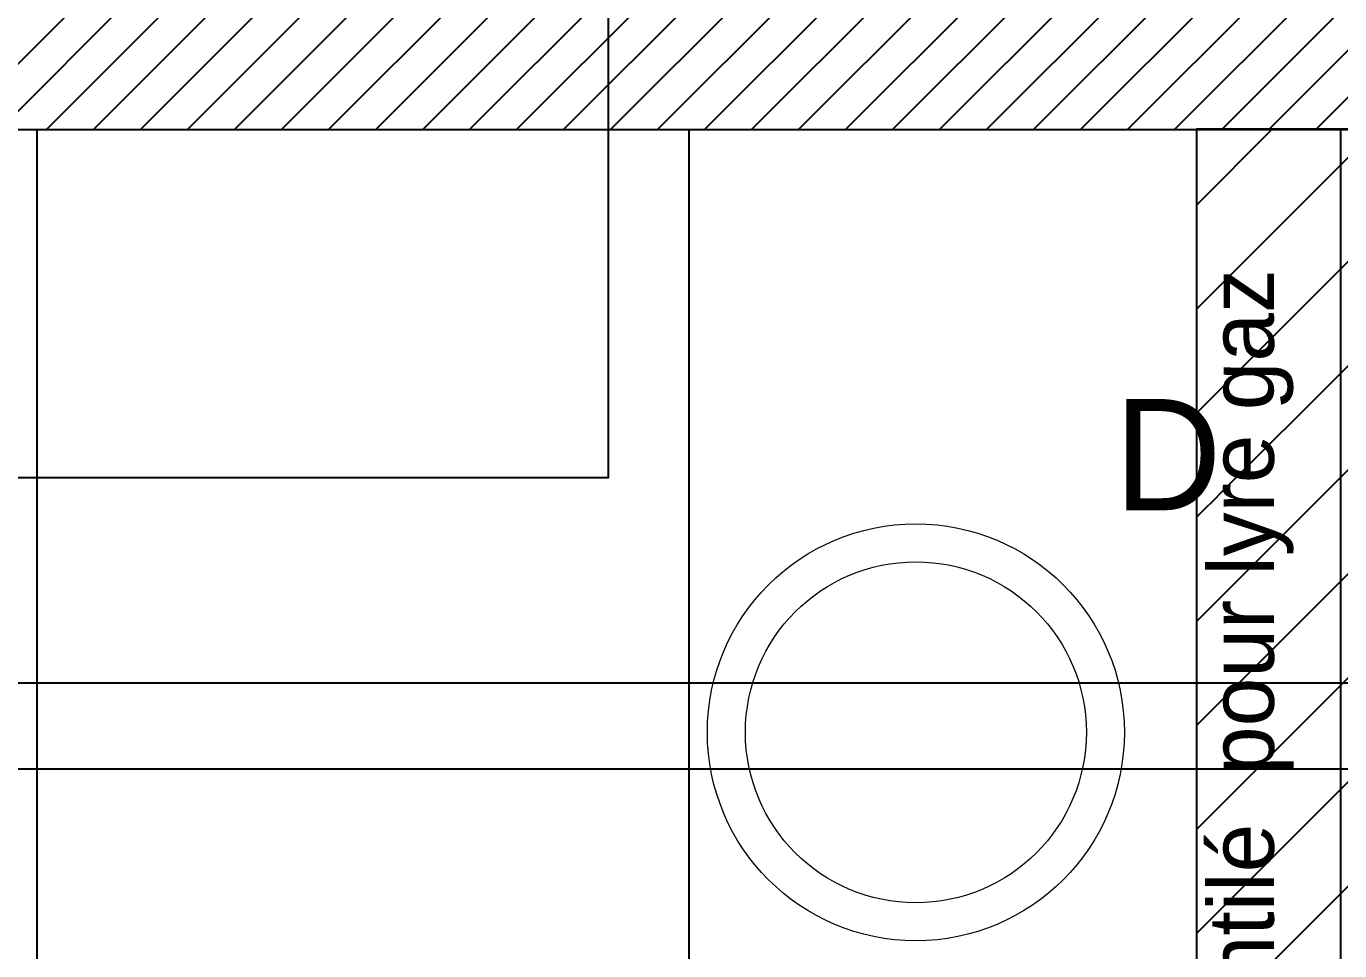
# Model space of a CAD drawing. Header units: centimetres. Extents: x 2648 to 12729, y 1890 to 6224.
# Drawn here: x 9670.8 to 9812.5, y 4193.7 to 4293.5 of the extents above; entities that cross this region are included whole.
import ezdxf

# ---------------------------------------------------------------- set-up
doc = ezdxf.new("R2010")
doc.units = ezdxf.units.CM
doc.linetypes.add('VW-01', pattern=[0.41656, 0.20828, -0.20828])
for name, color, linetype in [('B Faux plafonds', 9, 'Continuous'), ('B GÈnÈral_Hatch', 252, 'Continuous'), ('B Général', 252, 'Continuous'), ('C ANNOTATIONS-prestations', 252, 'Continuous'), ('C ANNOTATIONS-prestations_Hatch', 252, 'Continuous'), ('prlm-MOD', 64, 'Continuous')]:
    doc.layers.add(name, color=color, linetype=linetype)
doc.layers.add('prlm-ELEC-CFO', color=10, linetype='Continuous', lineweight=25)
doc.layers.add('prlm-GAZ', color=2, linetype='Continuous', lineweight=25)
doc.styles.add('Eurostile', font='Eurosti.TTF')
doc.styles.add('prlm-elec-cfo', font='comic.ttf', dxfattribs={"height": 12})

# ---------------------------------------------------------------- blocks, each defined once
blk = doc.blocks.new('xi.lumD')
at = {"layer": 'prlm-ELEC-CFO', "color": 0, "linetype": 'ByBlock', "lineweight": 13}
for radius in [22.49, 18.39]:
    blk.add_circle((0, 0), radius, dxfattribs=at)

msp = doc.modelspace()

# ---------------------------------------------------------------- hatches: boundary and pattern name
at = {"layer": 'B GÈnÈral_Hatch', "linetype": 'Continuous'}
h = msp.add_hatch(dxfattribs=at)
h.set_pattern_fill('50_BETON', color=256, style=0, pattern_type=2)
h.set_pattern_definition([(45, (0, 0), (2.4253472, -2.6458333), [])])
h.paths.add_polyline_path([(9535.098, 4300.326), (9535.099, 4282.326), (10062.214, 4282.359), (10062.213, 4300.359)])
at = {"layer": 'C ANNOTATIONS-prestations_Hatch', "linetype": 'Continuous'}
h = msp.add_hatch(dxfattribs=at)
h.set_pattern_fill('DALETTES TERRASSE 50X50', color=256, scale=1.406016, style=0, pattern_type=2)
h.set_pattern_definition([(0, (9531.354, 4152.3), (4e-15, -70.301), []), (-90, (9531.354, 4152.3), (70.301, 0), [])])
h.paths.add_polyline_path([(9060.796, 4282.297), (9060.796, 3065.389), (9190.796, 3065.389), (9190.796, 3716.389), (9189.484, 3716.389), (9189.484, 4137.39), (9812.796, 4137.39), (9812.796, 4152.409), (10206.786, 4152.297), (10206.786, 4282.297)])

# ---------------------------------------------------------------- linework, layer by layer
at = {"layer": 'B Faux plafonds', "linetype": 'VW-01', "ltscale": 25.4, "flags": 128}
msp.add_lwpolyline([(9797.019, 4231.478), (9797.019, 4152.345), (9829.1, 4152.345), (9829.1, 4282.345), (9797.019, 4282.345), (9797.019, 4231.478)], dxfattribs=at)
at = {"layer": 'B Général', "linetype": 'Continuous', "lineweight": 18}
msp.add_line((9535.099, 4282.326), (10062.214, 4282.359), dxfattribs=at)
at = {"layer": 'B Général', "linetype": 'Continuous'}
msp.add_line((9535.099, 4282.326), (10062.214, 4282.359), dxfattribs=at)
at = {"layer": 'C ANNOTATIONS-prestations', "linetype": 'Continuous', "flags": 128}
msp.add_lwpolyline([(9060.796, 4282.297), (9060.796, 3065.389), (9190.796, 3065.389), (9190.796, 3716.389), (9189.484, 3716.389), (9189.484, 4137.39), (9812.796, 4137.39), (9812.796, 4152.409), (10206.786, 4152.297), (10206.786, 4282.297)], close=True, dxfattribs=at)
at = {"layer": 'prlm-GAZ'}
msp.add_lwpolyline([(9383.72, 4084.45), (9343.99, 4244.777), (9733.625, 4244.777), (9733.625, 4305.247)], dxfattribs=at)

# ---------------------------------------------------------------- block references
at = {"layer": 'prlm-ELEC-CFO', "rotation": 90}
msp.add_blockref('xi.lumD', (9766.766, 4217.297), dxfattribs=at)

# ---------------------------------------------------------------- texts
at = {"layer": 'B Faux plafonds', "insert": (9798.321, 4152.345), "char_height": 7.059, "width": 129.99921, "attachment_point": 1, "rotation": 90, "line_spacing_factor": 0.894142, "style": 'Eurostile'}
msp.add_mtext('soffite ventilé  pour lyre gaz', dxfattribs=at)

# ---------------------------------------------------------------- next in the draw order: texts
at = {"layer": 'prlm-ELEC-CFO', "lineweight": 20, "insert": (9793.952, 4253.249), "char_height": 12, "attachment_point": 2, "line_spacing_factor": 0.8, "style": 'prlm-elec-cfo', "bg_fill": 3, "box_fill_scale": 0.95, "bg_fill_color": 256, "bg_fill_transparency": 0}
msp.add_mtext('D', dxfattribs=at)

# ---------------------------------------------------------------- next in the draw order: hatches: boundary and pattern name
at = {"layer": 'prlm-MOD'}
h = msp.add_hatch(dxfattribs=at)
h.set_pattern_fill('ANSI31', color=256, scale=2.5)
h.paths.add_polyline_path([(9797.019, 4231.306), (9797.019, 4151.907), (9829.1, 4151.907), (9829.1, 4282.345), (9797.019, 4282.345)])

# ---------------------------------------------------------------- next in the draw order: linework, layer by layer
at = {"layer": 'prlm-GAZ'}
msp.add_lwpolyline([(9390.004, 4084.128), (9390.004, 4213.345), (9889.444, 4213.345), (9889.444, 4300.252)], dxfattribs=at)
at = {"layer": 'prlm-MOD'}
msp.add_lwpolyline([(9797.019, 4231.306), (9797.019, 4151.907), (9829.1, 4151.907), (9829.1, 4282.345), (9797.019, 4282.345), (9797.019, 4231.306)], dxfattribs=at)

doc.saveas('drawing.dxf')
